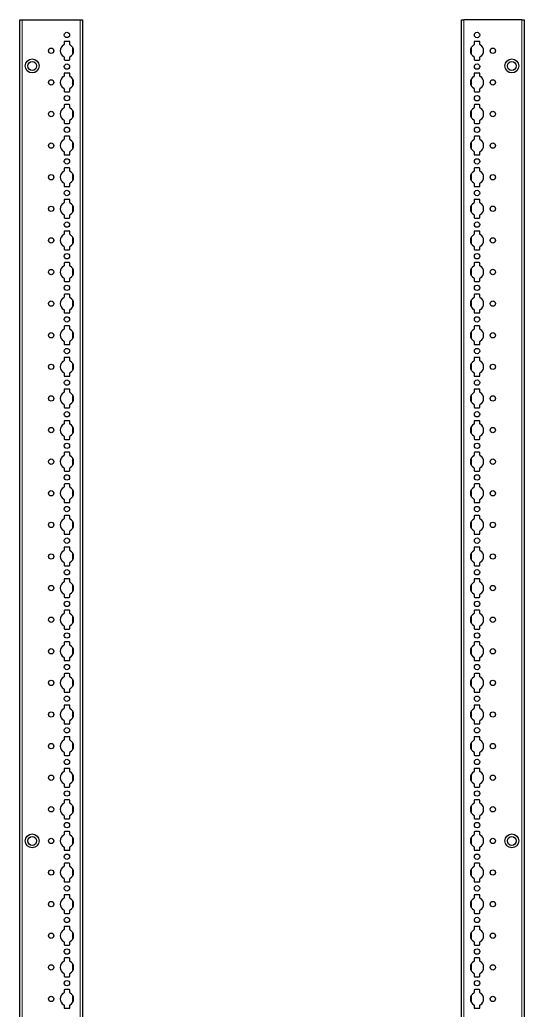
# Model space of a CAD drawing. Header units: millimetres. Extents: x -199 to 2453, y -1647 to 1507.
# Drawn here: x 2054 to 2453, y -336 to 447 of the extents above; entities that cross this region are included whole.
import ezdxf

# ---------------------------------------------------------------- set-up
doc = ezdxf.new("R2010")
doc.units = ezdxf.units.MM

msp = doc.modelspace()

# ---------------------------------------------------------------- linework, layer by layer
at = {"color": 7, "linetype": 'Continuous', "lineweight": 25}
for p, q in [((2053.91, -851.79), (2053.91, 447.21)), ((2053.91, 447.21), (2055.91, 447.21)), ((2055.91, 447.21), (2101.61, 447.21)), ((2101.61, 447.21), (2103.61, 447.21)), ((2103.61, 447.21), (2103.61, -851.79)), ((2403.61, -851.79), (2403.61, 447.21)), ((2403.61, 447.21), (2405.61, 447.21)), ((2451.31, 447.21), (2405.61, 447.21)), ((2451.31, 447.21), (2453.31, 447.21)), ((2453.31, 447.21), (2453.31, -851.79)), ((2088.96, 429.61), (2088.96, 427.73)), ((2093.06, 430.11), (2089.46, 430.11)), ((2093.56, 427.73), (2093.56, 429.61)), ((2413.66, 429.61), (2413.66, 427.73)), ((2417.76, 430.11), (2414.16, 430.11)), ((2418.26, 427.73), (2418.26, 429.61)), ((2088.96, 417.68), (2088.96, 415.81)), ((2089.46, 415.31), (2093.06, 415.31)), ((2093.56, 415.81), (2093.56, 417.68)), ((2413.66, 417.68), (2413.66, 415.81)), ((2414.16, 415.31), (2417.76, 415.31)), ((2418.26, 415.81), (2418.26, 417.68)), ((2088.96, 404.61), (2088.96, 402.73)), ((2093.06, 405.11), (2089.46, 405.11)), ((2093.56, 402.73), (2093.56, 404.61)), ((2413.66, 404.61), (2413.66, 402.73)), ((2417.76, 405.11), (2414.16, 405.11)), ((2418.26, 402.73), (2418.26, 404.61)), ((2088.96, 392.68), (2088.96, 390.81)), ((2093.56, 390.81), (2093.56, 392.68)), ((2413.66, 392.68), (2413.66, 390.81)), ((2418.26, 390.81), (2418.26, 392.68)), ((2089.46, 390.31), (2093.06, 390.31)), ((2414.16, 390.31), (2417.76, 390.31)), ((2088.96, 379.61), (2088.96, 377.73)), ((2093.06, 380.11), (2089.46, 380.11)), ((2093.56, 377.73), (2093.56, 379.61)), ((2413.66, 379.61), (2413.66, 377.73)), ((2417.76, 380.11), (2414.16, 380.11)), ((2418.26, 377.73), (2418.26, 379.61)), ((2088.96, 367.68), (2088.96, 365.81)), ((2089.46, 365.31), (2093.06, 365.31)), ((2093.56, 365.81), (2093.56, 367.68)), ((2413.66, 367.68), (2413.66, 365.81)), ((2414.16, 365.31), (2417.76, 365.31)), ((2418.26, 365.81), (2418.26, 367.68)), ((2088.96, 354.61), (2088.96, 352.73)), ((2093.06, 355.11), (2089.46, 355.11)), ((2093.56, 352.73), (2093.56, 354.61)), ((2413.66, 354.61), (2413.66, 352.73)), ((2417.76, 355.11), (2414.16, 355.11)), ((2418.26, 352.73), (2418.26, 354.61)), ((2088.96, 342.68), (2088.96, 340.81)), ((2089.46, 340.31), (2093.06, 340.31)), ((2093.56, 340.81), (2093.56, 342.68)), ((2413.66, 342.68), (2413.66, 340.81)), ((2414.16, 340.31), (2417.76, 340.31)), ((2418.26, 340.81), (2418.26, 342.68)), ((2088.96, 329.61), (2088.96, 327.73)), ((2093.06, 330.11), (2089.46, 330.11)), ((2093.56, 327.73), (2093.56, 329.61)), ((2413.66, 329.61), (2413.66, 327.73)), ((2417.76, 330.11), (2414.16, 330.11)), ((2418.26, 327.73), (2418.26, 329.61)), ((2088.96, 317.68), (2088.96, 315.81)), ((2089.46, 315.31), (2093.06, 315.31)), ((2093.56, 315.81), (2093.56, 317.68)), ((2413.66, 317.68), (2413.66, 315.81)), ((2414.16, 315.31), (2417.76, 315.31)), ((2418.26, 315.81), (2418.26, 317.68)), ((2088.96, 304.61), (2088.96, 302.73)), ((2093.06, 305.11), (2089.46, 305.11)), ((2093.56, 302.73), (2093.56, 304.61)), ((2413.66, 304.61), (2413.66, 302.73)), ((2417.76, 305.11), (2414.16, 305.11)), ((2418.26, 302.73), (2418.26, 304.61)), ((2088.96, 292.68), (2088.96, 290.81)), ((2089.46, 290.31), (2093.06, 290.31)), ((2093.56, 290.81), (2093.56, 292.68)), ((2413.66, 292.68), (2413.66, 290.81)), ((2414.16, 290.31), (2417.76, 290.31)), ((2418.26, 290.81), (2418.26, 292.68)), ((2088.96, 279.61), (2088.96, 277.73)), ((2093.06, 280.11), (2089.46, 280.11)), ((2093.56, 277.73), (2093.56, 279.61)), ((2413.66, 279.61), (2413.66, 277.73)), ((2417.76, 280.11), (2414.16, 280.11)), ((2418.26, 277.73), (2418.26, 279.61)), ((2088.96, 267.68), (2088.96, 265.81)), ((2093.56, 265.81), (2093.56, 267.68)), ((2413.66, 267.68), (2413.66, 265.81)), ((2418.26, 265.81), (2418.26, 267.68)), ((2089.46, 265.31), (2093.06, 265.31)), ((2414.16, 265.31), (2417.76, 265.31)), ((2088.96, 254.61), (2088.96, 252.73)), ((2093.06, 255.11), (2089.46, 255.11)), ((2093.56, 252.73), (2093.56, 254.61)), ((2413.66, 254.61), (2413.66, 252.73)), ((2417.76, 255.11), (2414.16, 255.11)), ((2418.26, 252.73), (2418.26, 254.61)), ((2088.96, 242.68), (2088.96, 240.81)), ((2089.46, 240.31), (2093.06, 240.31)), ((2093.56, 240.81), (2093.56, 242.68)), ((2413.66, 242.68), (2413.66, 240.81)), ((2414.16, 240.31), (2417.76, 240.31)), ((2418.26, 240.81), (2418.26, 242.68)), ((2088.96, 229.61), (2088.96, 227.73)), ((2093.06, 230.11), (2089.46, 230.11)), ((2093.56, 227.73), (2093.56, 229.61)), ((2413.66, 229.61), (2413.66, 227.73)), ((2417.76, 230.11), (2414.16, 230.11)), ((2418.26, 227.73), (2418.26, 229.61)), ((2088.96, 217.68), (2088.96, 215.81)), ((2089.46, 215.31), (2093.06, 215.31)), ((2093.56, 215.81), (2093.56, 217.68)), ((2413.66, 217.68), (2413.66, 215.81)), ((2414.16, 215.31), (2417.76, 215.31)), ((2418.26, 215.81), (2418.26, 217.68)), ((2088.96, 204.61), (2088.96, 202.73)), ((2093.06, 205.11), (2089.46, 205.11)), ((2093.56, 202.73), (2093.56, 204.61)), ((2413.66, 204.61), (2413.66, 202.73)), ((2417.76, 205.11), (2414.16, 205.11)), ((2418.26, 202.73), (2418.26, 204.61)), ((2088.96, 192.68), (2088.96, 190.81)), ((2089.46, 190.31), (2093.06, 190.31)), ((2093.56, 190.81), (2093.56, 192.68)), ((2413.66, 192.68), (2413.66, 190.81)), ((2414.16, 190.31), (2417.76, 190.31)), ((2418.26, 190.81), (2418.26, 192.68)), ((2088.96, 179.61), (2088.96, 177.73)), ((2093.06, 180.11), (2089.46, 180.11)), ((2093.56, 177.73), (2093.56, 179.61)), ((2413.66, 179.61), (2413.66, 177.73)), ((2417.76, 180.11), (2414.16, 180.11)), ((2418.26, 177.73), (2418.26, 179.61)), ((2088.96, 167.68), (2088.96, 165.81)), ((2089.46, 165.31), (2093.06, 165.31)), ((2093.56, 165.81), (2093.56, 167.68)), ((2413.66, 167.68), (2413.66, 165.81)), ((2414.16, 165.31), (2417.76, 165.31)), ((2418.26, 165.81), (2418.26, 167.68)), ((2088.96, 154.61), (2088.96, 152.73)), ((2093.06, 155.11), (2089.46, 155.11)), ((2093.56, 152.73), (2093.56, 154.61)), ((2413.66, 154.61), (2413.66, 152.73)), ((2417.76, 155.11), (2414.16, 155.11)), ((2418.26, 152.73), (2418.26, 154.61)), ((2088.96, 142.68), (2088.96, 140.81)), ((2093.56, 140.81), (2093.56, 142.68)), ((2413.66, 142.68), (2413.66, 140.81)), ((2418.26, 140.81), (2418.26, 142.68)), ((2089.46, 140.31), (2093.06, 140.31)), ((2414.16, 140.31), (2417.76, 140.31)), ((2088.96, 129.61), (2088.96, 127.73)), ((2093.06, 130.11), (2089.46, 130.11)), ((2093.56, 127.73), (2093.56, 129.61)), ((2413.66, 129.61), (2413.66, 127.73)), ((2417.76, 130.11), (2414.16, 130.11)), ((2418.26, 127.73), (2418.26, 129.61)), ((2088.96, 117.68), (2088.96, 115.81)), ((2093.56, 115.81), (2093.56, 117.68)), ((2413.66, 117.68), (2413.66, 115.81)), ((2418.26, 115.81), (2418.26, 117.68)), ((2089.46, 115.31), (2093.06, 115.31)), ((2414.16, 115.31), (2417.76, 115.31)), ((2088.96, 104.61), (2088.96, 102.73)), ((2093.06, 105.11), (2089.46, 105.11)), ((2093.56, 102.73), (2093.56, 104.61)), ((2413.66, 104.61), (2413.66, 102.73)), ((2417.76, 105.11), (2414.16, 105.11)), ((2418.26, 102.73), (2418.26, 104.61)), ((2088.96, 92.68), (2088.96, 90.81)), ((2089.46, 90.31), (2093.06, 90.31)), ((2093.56, 90.81), (2093.56, 92.68)), ((2413.66, 92.68), (2413.66, 90.81)), ((2414.16, 90.31), (2417.76, 90.31)), ((2418.26, 90.81), (2418.26, 92.68)), ((2088.96, 79.61), (2088.96, 77.73)), ((2093.06, 80.11), (2089.46, 80.11)), ((2093.56, 77.73), (2093.56, 79.61)), ((2413.66, 79.61), (2413.66, 77.73)), ((2417.76, 80.11), (2414.16, 80.11)), ((2418.26, 77.73), (2418.26, 79.61)), ((2088.96, 67.68), (2088.96, 65.81)), ((2089.46, 65.31), (2093.06, 65.31)), ((2093.56, 65.81), (2093.56, 67.68)), ((2413.66, 67.68), (2413.66, 65.81)), ((2414.16, 65.31), (2417.76, 65.31)), ((2418.26, 65.81), (2418.26, 67.68)), ((2093.06, 55.11), (2089.46, 55.11)), ((2417.76, 55.11), (2414.16, 55.11)), ((2088.96, 54.61), (2088.96, 52.73)), ((2093.56, 52.73), (2093.56, 54.61)), ((2413.66, 54.61), (2413.66, 52.73)), ((2418.26, 52.73), (2418.26, 54.61)), ((2088.96, 42.68), (2088.96, 40.81)), ((2089.46, 40.31), (2093.06, 40.31)), ((2093.56, 40.81), (2093.56, 42.68)), ((2413.66, 42.68), (2413.66, 40.81)), ((2414.16, 40.31), (2417.76, 40.31)), ((2418.26, 40.81), (2418.26, 42.68)), ((2088.96, 29.61), (2088.96, 27.73)), ((2093.06, 30.11), (2089.46, 30.11)), ((2093.56, 27.73), (2093.56, 29.61)), ((2413.66, 29.61), (2413.66, 27.73)), ((2417.76, 30.11), (2414.16, 30.11)), ((2418.26, 27.73), (2418.26, 29.61)), ((2088.96, 17.68), (2088.96, 15.81)), ((2093.56, 15.81), (2093.56, 17.68)), ((2413.66, 17.68), (2413.66, 15.81)), ((2418.26, 15.81), (2418.26, 17.68)), ((2089.46, 15.31), (2093.06, 15.31)), ((2414.16, 15.31), (2417.76, 15.31)), ((2088.96, 4.61), (2088.96, 2.73)), ((2093.06, 5.11), (2089.46, 5.11)), ((2093.56, 2.73), (2093.56, 4.61)), ((2413.66, 4.61), (2413.66, 2.73)), ((2417.76, 5.11), (2414.16, 5.11)), ((2418.26, 2.73), (2418.26, 4.61)), ((2088.96, -7.32), (2088.96, -9.19)), ((2093.56, -9.19), (2093.56, -7.32)), ((2413.66, -7.32), (2413.66, -9.19)), ((2418.26, -9.19), (2418.26, -7.32)), ((2089.46, -9.69), (2093.06, -9.69)), ((2414.16, -9.69), (2417.76, -9.69)), ((2088.96, -20.39), (2088.96, -22.27)), ((2093.06, -19.89), (2089.46, -19.89)), ((2093.56, -22.27), (2093.56, -20.39)), ((2413.66, -20.39), (2413.66, -22.27)), ((2417.76, -19.89), (2414.16, -19.89)), ((2418.26, -22.27), (2418.26, -20.39)), ((2088.96, -32.32), (2088.96, -34.19)), ((2089.46, -34.69), (2093.06, -34.69)), ((2093.56, -34.19), (2093.56, -32.32)), ((2413.66, -32.32), (2413.66, -34.19)), ((2414.16, -34.69), (2417.76, -34.69)), ((2418.26, -34.19), (2418.26, -32.32)), ((2088.96, -45.39), (2088.96, -47.27)), ((2093.06, -44.89), (2089.46, -44.89)), ((2093.56, -47.27), (2093.56, -45.39)), ((2413.66, -45.39), (2413.66, -47.27)), ((2417.76, -44.89), (2414.16, -44.89)), ((2418.26, -47.27), (2418.26, -45.39)), ((2088.96, -57.32), (2088.96, -59.19)), ((2089.46, -59.69), (2093.06, -59.69)), ((2093.56, -59.19), (2093.56, -57.32)), ((2413.66, -57.32), (2413.66, -59.19)), ((2414.16, -59.69), (2417.76, -59.69)), ((2418.26, -59.19), (2418.26, -57.32)), ((2088.96, -70.39), (2088.96, -72.27)), ((2093.06, -69.89), (2089.46, -69.89)), ((2093.56, -72.27), (2093.56, -70.39)), ((2413.66, -70.39), (2413.66, -72.27)), ((2417.76, -69.89), (2414.16, -69.89)), ((2418.26, -72.27), (2418.26, -70.39)), ((2088.96, -82.32), (2088.96, -84.19)), ((2089.46, -84.69), (2093.06, -84.69)), ((2093.56, -84.19), (2093.56, -82.32)), ((2413.66, -82.32), (2413.66, -84.19)), ((2414.16, -84.69), (2417.76, -84.69)), ((2418.26, -84.19), (2418.26, -82.32)), ((2088.96, -95.39), (2088.96, -97.27)), ((2093.06, -94.89), (2089.46, -94.89)), ((2093.56, -97.27), (2093.56, -95.39)), ((2413.66, -95.39), (2413.66, -97.27)), ((2417.76, -94.89), (2414.16, -94.89)), ((2418.26, -97.27), (2418.26, -95.39)), ((2088.96, -107.32), (2088.96, -109.19)), ((2093.56, -109.19), (2093.56, -107.32)), ((2413.66, -107.32), (2413.66, -109.19)), ((2418.26, -109.19), (2418.26, -107.32)), ((2089.46, -109.69), (2093.06, -109.69)), ((2414.16, -109.69), (2417.76, -109.69)), ((2088.96, -120.39), (2088.96, -122.27)), ((2093.06, -119.89), (2089.46, -119.89)), ((2093.56, -122.27), (2093.56, -120.39)), ((2413.66, -120.39), (2413.66, -122.27)), ((2417.76, -119.89), (2414.16, -119.89)), ((2418.26, -122.27), (2418.26, -120.39)), ((2088.96, -132.32), (2088.96, -134.19)), ((2093.56, -134.19), (2093.56, -132.32)), ((2413.66, -132.32), (2413.66, -134.19)), ((2418.26, -134.19), (2418.26, -132.32)), ((2089.46, -134.69), (2093.06, -134.69)), ((2414.16, -134.69), (2417.76, -134.69)), ((2088.96, -145.39), (2088.96, -147.27)), ((2093.06, -144.89), (2089.46, -144.89)), ((2093.56, -147.27), (2093.56, -145.39)), ((2413.66, -145.39), (2413.66, -147.27)), ((2417.76, -144.89), (2414.16, -144.89)), ((2418.26, -147.27), (2418.26, -145.39)), ((2088.96, -157.32), (2088.96, -159.19)), ((2089.46, -159.69), (2093.06, -159.69)), ((2093.56, -159.19), (2093.56, -157.32)), ((2413.66, -157.32), (2413.66, -159.19)), ((2414.16, -159.69), (2417.76, -159.69)), ((2418.26, -159.19), (2418.26, -157.32)), ((2088.96, -170.39), (2088.96, -172.27)), ((2093.06, -169.89), (2089.46, -169.89)), ((2093.56, -172.27), (2093.56, -170.39)), ((2413.66, -170.39), (2413.66, -172.27)), ((2417.76, -169.89), (2414.16, -169.89)), ((2418.26, -172.27), (2418.26, -170.39)), ((2088.96, -182.32), (2088.96, -184.19)), ((2089.46, -184.69), (2093.06, -184.69)), ((2093.56, -184.19), (2093.56, -182.32)), ((2413.66, -182.32), (2413.66, -184.19)), ((2414.16, -184.69), (2417.76, -184.69)), ((2418.26, -184.19), (2418.26, -182.32)), ((2088.96, -195.39), (2088.96, -197.27)), ((2093.06, -194.89), (2089.46, -194.89)), ((2093.56, -197.27), (2093.56, -195.39)), ((2413.66, -195.39), (2413.66, -197.27)), ((2417.76, -194.89), (2414.16, -194.89)), ((2418.26, -197.27), (2418.26, -195.39)), ((2088.96, -207.32), (2088.96, -209.19)), ((2089.46, -209.69), (2093.06, -209.69)), ((2093.56, -209.19), (2093.56, -207.32)), ((2413.66, -207.32), (2413.66, -209.19)), ((2414.16, -209.69), (2417.76, -209.69)), ((2418.26, -209.19), (2418.26, -207.32)), ((2088.96, -220.39), (2088.96, -222.27)), ((2093.06, -219.89), (2089.46, -219.89)), ((2093.56, -222.27), (2093.56, -220.39)), ((2413.66, -220.39), (2413.66, -222.27)), ((2417.76, -219.89), (2414.16, -219.89)), ((2418.26, -222.27), (2418.26, -220.39)), ((2088.96, -232.32), (2088.96, -234.19)), ((2089.46, -234.69), (2093.06, -234.69)), ((2093.56, -234.19), (2093.56, -232.32)), ((2413.66, -232.32), (2413.66, -234.19)), ((2414.16, -234.69), (2417.76, -234.69)), ((2418.26, -234.19), (2418.26, -232.32)), ((2088.96, -245.39), (2088.96, -247.27)), ((2093.06, -244.89), (2089.46, -244.89)), ((2093.56, -247.27), (2093.56, -245.39)), ((2413.66, -245.39), (2413.66, -247.27)), ((2417.76, -244.89), (2414.16, -244.89)), ((2418.26, -247.27), (2418.26, -245.39)), ((2088.96, -257.32), (2088.96, -259.19)), ((2093.56, -259.19), (2093.56, -257.32)), ((2413.66, -257.32), (2413.66, -259.19)), ((2418.26, -259.19), (2418.26, -257.32)), ((2089.46, -259.69), (2093.06, -259.69)), ((2414.16, -259.69), (2417.76, -259.69)), ((2088.96, -270.39), (2088.96, -272.27)), ((2093.06, -269.89), (2089.46, -269.89)), ((2093.56, -272.27), (2093.56, -270.39)), ((2413.66, -270.39), (2413.66, -272.27)), ((2417.76, -269.89), (2414.16, -269.89)), ((2418.26, -272.27), (2418.26, -270.39)), ((2088.96, -282.32), (2088.96, -284.19)), ((2089.46, -284.69), (2093.06, -284.69)), ((2093.56, -284.19), (2093.56, -282.32)), ((2413.66, -282.32), (2413.66, -284.19)), ((2414.16, -284.69), (2417.76, -284.69)), ((2418.26, -284.19), (2418.26, -282.32)), ((2088.96, -295.39), (2088.96, -297.27)), ((2093.06, -294.89), (2089.46, -294.89)), ((2093.56, -297.27), (2093.56, -295.39)), ((2413.66, -295.39), (2413.66, -297.27)), ((2417.76, -294.89), (2414.16, -294.89)), ((2418.26, -297.27), (2418.26, -295.39)), ((2088.96, -307.32), (2088.96, -309.19)), ((2089.46, -309.69), (2093.06, -309.69)), ((2093.56, -309.19), (2093.56, -307.32)), ((2413.66, -307.32), (2413.66, -309.19)), ((2414.16, -309.69), (2417.76, -309.69)), ((2418.26, -309.19), (2418.26, -307.32)), ((2088.96, -320.39), (2088.96, -322.27)), ((2093.06, -319.89), (2089.46, -319.89)), ((2093.56, -322.27), (2093.56, -320.39)), ((2413.66, -320.39), (2413.66, -322.27)), ((2417.76, -319.89), (2414.16, -319.89)), ((2418.26, -322.27), (2418.26, -320.39)), ((2088.96, -332.32), (2088.96, -334.19)), ((2089.46, -334.69), (2093.06, -334.69)), ((2093.56, -334.19), (2093.56, -332.32)), ((2413.66, -332.32), (2413.66, -334.19)), ((2414.16, -334.69), (2417.76, -334.69)), ((2418.26, -334.19), (2418.26, -332.32))]:
    msp.add_line(p, q, dxfattribs=at)
at = {"color": 8, "linetype": 'Continuous', "lineweight": 18}
for p, q in [((2055.91, 447.21), (2055.91, -851.79)), ((2101.61, -851.79), (2101.61, 447.21)), ((2405.61, 447.21), (2405.61, -851.79)), ((2451.31, -851.79), (2451.31, 447.21)), ((2095.76, 420), (2095.76, 425.41)), ((2411.46, 425.41), (2411.46, 420)), ((2095.76, 395), (2095.76, 400.41)), ((2411.46, 400.41), (2411.46, 395)), ((2095.76, 370), (2095.76, 375.41)), ((2411.46, 375.41), (2411.46, 370)), ((2095.76, 345), (2095.76, 350.41)), ((2411.46, 350.41), (2411.46, 345)), ((2095.76, 320), (2095.76, 325.41)), ((2411.46, 325.41), (2411.46, 320)), ((2095.76, 295), (2095.76, 300.41)), ((2411.46, 300.41), (2411.46, 295)), ((2095.76, 270), (2095.76, 275.41)), ((2411.46, 275.41), (2411.46, 270)), ((2095.76, 245), (2095.76, 250.41)), ((2411.46, 250.41), (2411.46, 245)), ((2095.76, 220), (2095.76, 225.41)), ((2411.46, 225.41), (2411.46, 220)), ((2095.76, 195), (2095.76, 200.41)), ((2411.46, 200.41), (2411.46, 195)), ((2095.76, 170), (2095.76, 175.41)), ((2411.46, 175.41), (2411.46, 170)), ((2095.76, 145), (2095.76, 150.41)), ((2411.46, 150.41), (2411.46, 145)), ((2095.76, 120), (2095.76, 125.41)), ((2411.46, 125.41), (2411.46, 120)), ((2095.76, 95), (2095.76, 100.41)), ((2411.46, 100.41), (2411.46, 95)), ((2095.76, 70), (2095.76, 75.41)), ((2411.46, 75.41), (2411.46, 70)), ((2095.76, 45), (2095.76, 50.41)), ((2411.46, 50.41), (2411.46, 45)), ((2095.76, 20), (2095.76, 25.41)), ((2411.46, 25.41), (2411.46, 20)), ((2095.76, -5), (2095.76, 0.41)), ((2411.46, 0.41), (2411.46, -5)), ((2095.76, -30), (2095.76, -24.59)), ((2411.46, -24.59), (2411.46, -30)), ((2095.76, -55), (2095.76, -49.59)), ((2411.46, -49.59), (2411.46, -55)), ((2095.76, -80), (2095.76, -74.59)), ((2411.46, -74.59), (2411.46, -80)), ((2095.76, -105), (2095.76, -99.59)), ((2411.46, -99.59), (2411.46, -105)), ((2095.76, -130), (2095.76, -124.59)), ((2411.46, -124.59), (2411.46, -130)), ((2095.76, -155), (2095.76, -149.59)), ((2411.46, -149.59), (2411.46, -155)), ((2095.76, -180), (2095.76, -174.59)), ((2411.46, -174.59), (2411.46, -180)), ((2095.76, -205), (2095.76, -199.59)), ((2411.46, -199.59), (2411.46, -205)), ((2095.76, -230), (2095.76, -224.59)), ((2411.46, -224.59), (2411.46, -230)), ((2095.76, -255), (2095.76, -249.59)), ((2411.46, -249.59), (2411.46, -255)), ((2095.76, -280), (2095.76, -274.59)), ((2411.46, -274.59), (2411.46, -280)), ((2095.76, -305), (2095.76, -299.59)), ((2411.46, -299.59), (2411.46, -305)), ((2095.76, -330), (2095.76, -324.59)), ((2411.46, -324.59), (2411.46, -330))]:
    msp.add_line(p, q, dxfattribs=at)
at = {"color": 7, "linetype": 'Continuous', "lineweight": 25}
for centre, radius in [((2091.26, 435.21), 2.12), ((2415.96, 435.21), 2.13), ((2078.76, 422.71), 2.12), ((2428.46, 422.71), 2.13), ((2063.76, 410.71), 5.5), ((2443.46, 410.71), 5.5), ((2063.76, 410.71), 3.5), ((2091.26, 410.21), 2.12), ((2415.96, 410.21), 2.13), ((2443.46, 410.71), 3.5), ((2078.76, 397.71), 2.12), ((2428.46, 397.71), 2.13), ((2091.26, 385.21), 2.12), ((2415.96, 385.21), 2.13), ((2078.76, 372.71), 2.12), ((2428.46, 372.71), 2.13), ((2091.26, 360.21), 2.12), ((2415.96, 360.21), 2.13), ((2078.76, 347.71), 2.12), ((2428.46, 347.71), 2.13), ((2091.26, 335.21), 2.12), ((2415.96, 335.21), 2.13), ((2078.76, 322.71), 2.12), ((2428.46, 322.71), 2.12), ((2091.26, 310.21), 2.12), ((2415.96, 310.21), 2.13), ((2078.76, 297.71), 2.12), ((2428.46, 297.71), 2.13), ((2091.26, 285.21), 2.12), ((2415.96, 285.21), 2.13), ((2078.76, 272.71), 2.12), ((2428.46, 272.71), 2.13), ((2091.26, 260.21), 2.12), ((2415.96, 260.21), 2.13), ((2078.76, 247.71), 2.12), ((2428.46, 247.71), 2.13), ((2091.26, 235.21), 2.12), ((2415.96, 235.21), 2.13), ((2078.76, 222.71), 2.12), ((2428.46, 222.71), 2.12), ((2091.26, 210.21), 2.12), ((2415.96, 210.21), 2.13), ((2078.76, 197.71), 2.12), ((2428.46, 197.71), 2.12), ((2091.26, 185.21), 2.12), ((2415.96, 185.21), 2.12), ((2078.76, 172.71), 2.12), ((2428.46, 172.71), 2.12), ((2091.26, 160.21), 2.12), ((2415.96, 160.21), 2.12), ((2078.76, 147.71), 2.12), ((2428.46, 147.71), 2.12), ((2091.26, 135.21), 2.12), ((2415.96, 135.21), 2.12), ((2078.76, 122.71), 2.12), ((2428.46, 122.71), 2.12), ((2091.26, 110.21), 2.12), ((2415.96, 110.21), 2.12), ((2078.76, 97.71), 2.12), ((2428.46, 97.71), 2.12), ((2091.26, 85.21), 2.12), ((2415.96, 85.21), 2.12), ((2078.76, 72.71), 2.12), ((2428.46, 72.71), 2.12), ((2091.26, 60.21), 2.12), ((2415.96, 60.21), 2.12), ((2078.76, 47.71), 2.12), ((2428.46, 47.71), 2.12), ((2091.26, 35.21), 2.12), ((2415.96, 35.21), 2.12), ((2078.76, 22.71), 2.12), ((2428.46, 22.71), 2.12), ((2091.26, 10.21), 2.12), ((2415.96, 10.21), 2.12), ((2078.76, -2.29), 2.12), ((2428.46, -2.29), 2.12), ((2091.26, -14.79), 2.12), ((2415.96, -14.79), 2.12), ((2078.76, -27.29), 2.12), ((2428.46, -27.29), 2.12), ((2091.26, -39.79), 2.12), ((2415.96, -39.79), 2.12), ((2078.76, -52.29), 2.12), ((2428.46, -52.29), 2.12), ((2091.26, -64.79), 2.12), ((2415.96, -64.79), 2.12), ((2078.76, -77.29), 2.12), ((2428.46, -77.29), 2.12), ((2091.26, -89.79), 2.12), ((2415.96, -89.79), 2.12), ((2078.76, -102.29), 2.12), ((2428.46, -102.29), 2.12), ((2091.26, -114.79), 2.12), ((2415.96, -114.79), 2.12), ((2078.76, -127.29), 2.12), ((2428.46, -127.29), 2.12), ((2091.26, -139.79), 2.12), ((2415.96, -139.79), 2.12), ((2078.76, -152.29), 2.12), ((2428.46, -152.29), 2.12), ((2091.26, -164.79), 2.12), ((2415.96, -164.79), 2.12), ((2078.76, -177.29), 2.12), ((2428.46, -177.29), 2.12), ((2091.26, -189.79), 2.12), ((2415.96, -189.79), 2.12), ((2063.76, -202.29), 5.5), ((2063.76, -202.29), 3.5), ((2078.76, -202.29), 2.12), ((2428.46, -202.29), 2.12), ((2443.46, -202.29), 5.5), ((2443.46, -202.29), 3.5), ((2091.26, -214.79), 2.12), ((2415.96, -214.79), 2.12), ((2078.76, -227.29), 2.12), ((2428.46, -227.29), 2.12), ((2091.26, -239.79), 2.12), ((2415.96, -239.79), 2.12), ((2078.76, -252.29), 2.12), ((2428.46, -252.29), 2.12), ((2091.26, -264.79), 2.12), ((2415.96, -264.79), 2.12), ((2078.76, -277.29), 2.12), ((2428.46, -277.29), 2.12), ((2091.26, -289.79), 2.12), ((2415.96, -289.79), 2.12), ((2078.76, -302.29), 2.12), ((2428.46, -302.29), 2.12), ((2091.26, -314.79), 2.12), ((2415.96, -314.79), 2.12), ((2078.76, -327.29), 2.12), ((2428.46, -327.29), 2.12)]:
    msp.add_circle(centre, radius, dxfattribs=at)
for centre, radius, start, end in [((2091.26, 422.71), 5.25, 119.14074, 240.85926), ((2088.46, 427.73), 0.5, 299.14074, 0), ((2089.46, 429.61), 0.5, 90, 180), ((2093.06, 429.61), 0.5, 0, 90), ((2094.06, 427.73), 0.5, 180, 240.85926), ((2091.26, 422.71), 5.25, 299.14074, 60.85926), ((2415.96, 422.71), 5.25, 119.14074, 240.85926), ((2413.16, 427.73), 0.5, 299.14074, 0), ((2414.16, 429.61), 0.5, 90, 180), ((2417.76, 429.61), 0.5, 360, 90), ((2418.76, 427.73), 0.5, 180, 240.85926), ((2415.96, 422.71), 5.25, 299.14074, 60.85926), ((2088.46, 417.68), 0.5, 0, 60.85926), ((2089.46, 415.81), 0.5, 180, 270), ((2093.06, 415.81), 0.5, 270, 0), ((2094.06, 417.68), 0.5, 119.14074, 180), ((2413.16, 417.68), 0.5, 0, 60.85926), ((2414.16, 415.81), 0.5, 180, 270), ((2417.76, 415.81), 0.5, 270, 0), ((2418.76, 417.68), 0.5, 119.14074, 180), ((2091.26, 397.71), 5.25, 119.14074, 240.85926), ((2088.46, 402.73), 0.5, 299.14074, 0), ((2089.46, 404.61), 0.5, 90, 180), ((2093.06, 404.61), 0.5, 0, 90), ((2094.06, 402.73), 0.5, 180, 240.85926), ((2091.26, 397.71), 5.25, 299.14074, 60.85926), ((2415.96, 397.71), 5.25, 119.14074, 240.85926), ((2413.16, 402.73), 0.5, 299.14074, 0), ((2414.16, 404.61), 0.5, 90, 180), ((2417.76, 404.61), 0.5, 0, 90), ((2418.76, 402.73), 0.5, 180, 240.85926), ((2415.96, 397.71), 5.25, 299.14074, 60.85926), ((2088.46, 392.68), 0.5, 0, 60.85926), ((2094.06, 392.68), 0.5, 119.14074, 180), ((2413.16, 392.68), 0.5, 0, 60.85926), ((2418.76, 392.68), 0.5, 119.14074, 180), ((2089.46, 390.81), 0.5, 180, 270), ((2093.06, 390.81), 0.5, 270, 0), ((2414.16, 390.81), 0.5, 180, 270), ((2417.76, 390.81), 0.5, 270, 0), ((2091.26, 372.71), 5.25, 119.14074, 240.85926), ((2088.46, 377.73), 0.5, 299.14074, 0), ((2089.46, 379.61), 0.5, 90, 180), ((2093.06, 379.61), 0.5, 0, 90), ((2094.06, 377.73), 0.5, 180, 240.85926), ((2091.26, 372.71), 5.25, 299.14074, 60.85926), ((2415.96, 372.71), 5.25, 119.14074, 240.85926), ((2413.16, 377.73), 0.5, 299.14074, 0), ((2414.16, 379.61), 0.5, 90, 180), ((2417.76, 379.61), 0.5, 0, 90), ((2418.76, 377.73), 0.5, 180, 240.85926), ((2415.96, 372.71), 5.25, 299.14074, 60.85926), ((2088.46, 367.68), 0.5, 0, 60.85926), ((2089.46, 365.81), 0.5, 180, 270), ((2093.06, 365.81), 0.5, 270, 0), ((2094.06, 367.68), 0.5, 119.14074, 180), ((2413.16, 367.68), 0.5, 0, 60.85926), ((2414.16, 365.81), 0.5, 180, 270), ((2417.76, 365.81), 0.5, 270, 0), ((2418.76, 367.68), 0.5, 119.14074, 180), ((2088.46, 352.73), 0.5, 299.14074, 0), ((2089.46, 354.61), 0.5, 90, 180), ((2093.06, 354.61), 0.5, 0, 90), ((2094.06, 352.73), 0.5, 180, 240.85926), ((2413.16, 352.73), 0.5, 299.14074, 0), ((2414.16, 354.61), 0.5, 90, 180), ((2417.76, 354.61), 0.5, 0, 90), ((2418.76, 352.73), 0.5, 180, 240.85926), ((2091.26, 347.71), 5.25, 119.14074, 240.85926), ((2091.26, 347.71), 5.25, 299.14074, 60.85926), ((2415.96, 347.71), 5.25, 119.14074, 240.85926), ((2415.96, 347.71), 5.25, 299.14074, 60.85926), ((2088.46, 342.68), 0.5, 0, 60.85926), ((2089.46, 340.81), 0.5, 180, 270), ((2093.06, 340.81), 0.5, 270, 0), ((2094.06, 342.68), 0.5, 119.14074, 180), ((2413.16, 342.68), 0.5, 0, 60.85926), ((2414.16, 340.81), 0.5, 180, 270), ((2417.76, 340.81), 0.5, 270, 0), ((2418.76, 342.68), 0.5, 119.14074, 180), ((2089.46, 329.61), 0.5, 90, 180), ((2093.06, 329.61), 0.5, 0, 90), ((2414.16, 329.61), 0.5, 90, 180), ((2417.76, 329.61), 0.5, 0, 90), ((2091.26, 322.71), 5.25, 119.14074, 240.85926), ((2088.46, 327.73), 0.5, 299.14074, 0), ((2094.06, 327.73), 0.5, 180, 240.85926), ((2091.26, 322.71), 5.25, 299.14074, 60.85926), ((2415.96, 322.71), 5.25, 119.14074, 240.85926), ((2413.16, 327.73), 0.5, 299.14074, 0), ((2418.76, 327.73), 0.5, 180, 240.85926), ((2415.96, 322.71), 5.25, 299.14074, 60.85926), ((2088.46, 317.68), 0.5, 0, 60.85926), ((2089.46, 315.81), 0.5, 180, 270), ((2093.06, 315.81), 0.5, 270, 0), ((2094.06, 317.68), 0.5, 119.14074, 180), ((2413.16, 317.68), 0.5, 0, 60.85926), ((2414.16, 315.81), 0.5, 180, 270), ((2417.76, 315.81), 0.5, 270, 0), ((2418.76, 317.68), 0.5, 119.14074, 180), ((2091.26, 297.71), 5.25, 119.14074, 240.85926), ((2088.46, 302.73), 0.5, 299.14074, 0), ((2089.46, 304.61), 0.5, 90, 180), ((2093.06, 304.61), 0.5, 0, 90), ((2094.06, 302.73), 0.5, 180, 240.85926), ((2091.26, 297.71), 5.25, 299.14074, 60.85926), ((2415.96, 297.71), 5.25, 119.14074, 240.85926), ((2413.16, 302.73), 0.5, 299.14074, 0), ((2414.16, 304.61), 0.5, 90, 180), ((2417.76, 304.61), 0.5, 0, 90), ((2418.76, 302.73), 0.5, 180, 240.85926), ((2415.96, 297.71), 5.25, 299.14074, 60.85926), ((2088.46, 292.68), 0.5, 0, 60.85926), ((2089.46, 290.81), 0.5, 180, 270), ((2093.06, 290.81), 0.5, 270, 0), ((2094.06, 292.68), 0.5, 119.14074, 180), ((2413.16, 292.68), 0.5, 0, 60.85926), ((2414.16, 290.81), 0.5, 180, 270), ((2417.76, 290.81), 0.5, 270, 0), ((2418.76, 292.68), 0.5, 119.14074, 180), ((2091.26, 272.71), 5.25, 119.14074, 240.85926), ((2088.46, 277.73), 0.5, 299.14074, 0), ((2089.46, 279.61), 0.5, 90, 180), ((2093.06, 279.61), 0.5, 0, 90), ((2094.06, 277.73), 0.5, 180, 240.85926), ((2091.26, 272.71), 5.25, 299.14074, 60.85926), ((2415.96, 272.71), 5.25, 119.14074, 240.85926), ((2413.16, 277.73), 0.5, 299.14074, 0), ((2414.16, 279.61), 0.5, 90, 180), ((2417.76, 279.61), 0.5, 0, 90), ((2418.76, 277.73), 0.5, 180, 240.85926), ((2415.96, 272.71), 5.25, 299.14074, 60.85926), ((2088.46, 267.68), 0.5, 0, 60.85926), ((2094.06, 267.68), 0.5, 119.14074, 180), ((2413.16, 267.68), 0.5, 0, 60.85926), ((2418.76, 267.68), 0.5, 119.14074, 180), ((2089.46, 265.81), 0.5, 180, 270), ((2093.06, 265.81), 0.5, 270, 0), ((2414.16, 265.81), 0.5, 180, 270), ((2417.76, 265.81), 0.5, 270, 0), ((2091.26, 247.71), 5.25, 119.14074, 240.85926), ((2088.46, 252.73), 0.5, 299.14074, 0), ((2089.46, 254.61), 0.5, 90, 180), ((2093.06, 254.61), 0.5, 0, 90), ((2094.06, 252.73), 0.5, 180, 240.85926), ((2091.26, 247.71), 5.25, 299.14074, 60.85926), ((2415.96, 247.71), 5.25, 119.14074, 240.85926), ((2413.16, 252.73), 0.5, 299.14074, 0), ((2414.16, 254.61), 0.5, 90, 180), ((2417.76, 254.61), 0.5, 0, 90), ((2418.76, 252.73), 0.5, 180, 240.85926), ((2415.96, 247.71), 5.25, 299.14074, 60.85926), ((2088.46, 242.68), 0.5, 0, 60.85926), ((2094.06, 242.68), 0.5, 119.14074, 180), ((2413.16, 242.68), 0.5, 0, 60.85926), ((2418.76, 242.68), 0.5, 119.14074, 180), ((2089.46, 240.81), 0.5, 180, 270), ((2093.06, 240.81), 0.5, 270, 0), ((2414.16, 240.81), 0.5, 180, 270), ((2417.76, 240.81), 0.5, 270, 0), ((2091.26, 222.71), 5.25, 119.14074, 240.85926), ((2088.46, 227.73), 0.5, 299.14074, 0), ((2089.46, 229.61), 0.5, 90, 180), ((2093.06, 229.61), 0.5, 0, 90), ((2094.06, 227.73), 0.5, 180, 240.85926), ((2091.26, 222.71), 5.25, 299.14074, 60.85926), ((2415.96, 222.71), 5.25, 119.14074, 240.85926), ((2413.16, 227.73), 0.5, 299.14074, 0), ((2414.16, 229.61), 0.5, 90, 180), ((2417.76, 229.61), 0.5, 0, 90), ((2418.76, 227.73), 0.5, 180, 240.85926), ((2415.96, 222.71), 5.25, 299.14074, 60.85926), ((2088.46, 217.68), 0.5, 0, 60.85926), ((2089.46, 215.81), 0.5, 180, 270), ((2093.06, 215.81), 0.5, 270, 0), ((2094.06, 217.68), 0.5, 119.14074, 180), ((2413.16, 217.68), 0.5, 0, 60.85926), ((2414.16, 215.81), 0.5, 180, 270), ((2417.76, 215.81), 0.5, 270, 0), ((2418.76, 217.68), 0.5, 119.14074, 180), ((2089.46, 204.61), 0.5, 90, 180), ((2093.06, 204.61), 0.5, 0, 90), ((2414.16, 204.61), 0.5, 90, 180), ((2417.76, 204.61), 0.5, 0, 90), ((2091.26, 197.71), 5.25, 119.14074, 240.85926), ((2088.46, 202.73), 0.5, 299.14074, 0), ((2094.06, 202.73), 0.5, 180, 240.85926), ((2091.26, 197.71), 5.25, 299.14074, 60.85926), ((2415.96, 197.71), 5.25, 119.14074, 240.85926), ((2413.16, 202.73), 0.5, 299.14074, 0), ((2418.76, 202.73), 0.5, 180, 240.85926), ((2415.96, 197.71), 5.25, 299.14074, 60.85926), ((2088.46, 192.68), 0.5, 0, 60.85926), ((2089.46, 190.81), 0.5, 180, 270), ((2093.06, 190.81), 0.5, 270, 0), ((2094.06, 192.68), 0.5, 119.14074, 180), ((2413.16, 192.68), 0.5, 0, 60.85926), ((2414.16, 190.81), 0.5, 180, 270), ((2417.76, 190.81), 0.5, 270, 0), ((2418.76, 192.68), 0.5, 119.14074, 180), ((2091.26, 172.71), 5.25, 119.14074, 240.85926), ((2088.46, 177.73), 0.5, 299.14074, 0), ((2089.46, 179.61), 0.5, 90, 180), ((2093.06, 179.61), 0.5, 360, 90), ((2094.06, 177.73), 0.5, 180, 240.85926), ((2091.26, 172.71), 5.25, 299.14074, 60.85926), ((2415.96, 172.71), 5.25, 119.14074, 240.85926), ((2413.16, 177.73), 0.5, 299.14074, 0), ((2414.16, 179.61), 0.5, 90, 180), ((2417.76, 179.61), 0.5, 0, 90), ((2418.76, 177.73), 0.5, 180, 240.85926), ((2415.96, 172.71), 5.25, 299.14074, 60.85926), ((2088.46, 167.68), 0.5, 0, 60.85926), ((2089.46, 165.81), 0.5, 180, 270), ((2093.06, 165.81), 0.5, 270, 0), ((2094.06, 167.68), 0.5, 119.14074, 180), ((2413.16, 167.68), 0.5, 0, 60.85926), ((2414.16, 165.81), 0.5, 180, 270), ((2417.76, 165.81), 0.5, 270, 0), ((2418.76, 167.68), 0.5, 119.14074, 180), ((2091.26, 147.71), 5.25, 119.14074, 240.85926), ((2088.46, 152.73), 0.5, 299.14074, 0), ((2089.46, 154.61), 0.5, 90, 180), ((2093.06, 154.61), 0.5, 360, 90), ((2094.06, 152.73), 0.5, 180, 240.85926), ((2091.26, 147.71), 5.25, 299.14074, 60.85926), ((2415.96, 147.71), 5.25, 119.14074, 240.85926), ((2413.16, 152.73), 0.5, 299.14074, 0), ((2414.16, 154.61), 0.5, 90, 180), ((2417.76, 154.61), 0.5, 0, 90), ((2418.76, 152.73), 0.5, 180, 240.85926), ((2415.96, 147.71), 5.25, 299.14074, 60.85926), ((2088.46, 142.68), 0.5, 0, 60.85926), ((2094.06, 142.68), 0.5, 119.14074, 180), ((2413.16, 142.68), 0.5, 0, 60.85926), ((2418.76, 142.68), 0.5, 119.14074, 180), ((2089.46, 140.81), 0.5, 180, 270), ((2093.06, 140.81), 0.5, 270, 0), ((2414.16, 140.81), 0.5, 180, 270), ((2417.76, 140.81), 0.5, 270, 0), ((2091.26, 122.71), 5.25, 119.14074, 240.85926), ((2088.46, 127.73), 0.5, 299.14074, 0), ((2089.46, 129.61), 0.5, 90, 180), ((2093.06, 129.61), 0.5, 0, 90), ((2094.06, 127.73), 0.5, 180, 240.85926), ((2091.26, 122.71), 5.25, 299.14074, 60.85926), ((2415.96, 122.71), 5.25, 119.14074, 240.85926), ((2413.16, 127.73), 0.5, 299.14074, 0), ((2414.16, 129.61), 0.5, 90, 180), ((2417.76, 129.61), 0.5, 0, 90), ((2418.76, 127.73), 0.5, 180, 240.85926), ((2415.96, 122.71), 5.25, 299.14074, 60.85926), ((2088.46, 117.68), 0.5, 0, 60.85926), ((2094.06, 117.68), 0.5, 119.14074, 180), ((2413.16, 117.68), 0.5, 0, 60.85926), ((2418.76, 117.68), 0.5, 119.14074, 180), ((2089.46, 115.81), 0.5, 180, 270), ((2093.06, 115.81), 0.5, 270, 0), ((2414.16, 115.81), 0.5, 180, 270), ((2417.76, 115.81), 0.5, 270, 0), ((2091.26, 97.71), 5.25, 119.14074, 240.85926), ((2088.46, 102.73), 0.5, 299.14074, 0), ((2089.46, 104.61), 0.5, 90, 180), ((2093.06, 104.61), 0.5, 0, 90), ((2094.06, 102.73), 0.5, 180, 240.85926), ((2091.26, 97.71), 5.25, 299.14074, 60.85926), ((2415.96, 97.71), 5.25, 119.14074, 240.85926), ((2413.16, 102.73), 0.5, 299.14074, 0), ((2414.16, 104.61), 0.5, 90, 180), ((2417.76, 104.61), 0.5, 0, 90), ((2418.76, 102.73), 0.5, 180, 240.85926), ((2415.96, 97.71), 5.25, 299.14074, 60.85926), ((2088.46, 92.68), 0.5, 0, 60.85926), ((2089.46, 90.81), 0.5, 180, 270), ((2093.06, 90.81), 0.5, 270, 0), ((2094.06, 92.68), 0.5, 119.14074, 180), ((2413.16, 92.68), 0.5, 0, 60.85926), ((2414.16, 90.81), 0.5, 180, 270), ((2417.76, 90.81), 0.5, 270, 0), ((2418.76, 92.68), 0.5, 119.14074, 180), ((2089.46, 79.61), 0.5, 90, 180), ((2093.06, 79.61), 0.5, 0, 90), ((2414.16, 79.61), 0.5, 90, 180), ((2417.76, 79.61), 0.5, 0, 90), ((2091.26, 72.71), 5.25, 119.14074, 240.85926), ((2088.46, 77.73), 0.5, 299.14074, 0), ((2094.06, 77.73), 0.5, 180, 240.85926), ((2091.26, 72.71), 5.25, 299.14074, 60.85926), ((2415.96, 72.71), 5.25, 119.14074, 240.85926), ((2413.16, 77.73), 0.5, 299.14074, 0), ((2418.76, 77.73), 0.5, 180, 240.85926), ((2415.96, 72.71), 5.25, 299.14074, 60.85926), ((2088.46, 67.68), 0.5, 0, 60.85926), ((2089.46, 65.81), 0.5, 180, 270), ((2093.06, 65.81), 0.5, 270, 0), ((2094.06, 67.68), 0.5, 119.14074, 180), ((2413.16, 67.68), 0.5, 0, 60.85926), ((2414.16, 65.81), 0.5, 180, 270), ((2417.76, 65.81), 0.5, 270, 0), ((2418.76, 67.68), 0.5, 119.14074, 180), ((2089.46, 54.61), 0.5, 90, 180), ((2093.06, 54.61), 0.5, 0, 90), ((2414.16, 54.61), 0.5, 90, 180), ((2417.76, 54.61), 0.5, 0, 90), ((2091.26, 47.71), 5.25, 119.14074, 240.85926), ((2088.46, 52.73), 0.5, 299.14074, 0), ((2094.06, 52.73), 0.5, 180, 240.85926), ((2091.26, 47.71), 5.25, 299.14074, 60.85926), ((2415.96, 47.71), 5.25, 119.14074, 240.85926), ((2413.16, 52.73), 0.5, 299.14074, 0), ((2418.76, 52.73), 0.5, 180, 240.85926), ((2415.96, 47.71), 5.25, 299.14074, 60.85926), ((2088.46, 42.68), 0.5, 0, 60.85926), ((2089.46, 40.81), 0.5, 180, 270), ((2093.06, 40.81), 0.5, 270, 0), ((2094.06, 42.68), 0.5, 119.14074, 180), ((2413.16, 42.68), 0.5, 0, 60.85926), ((2414.16, 40.81), 0.5, 180, 270), ((2417.76, 40.81), 0.5, 270, 0), ((2418.76, 42.68), 0.5, 119.14074, 180), ((2091.26, 22.71), 5.25, 119.14074, 240.85926), ((2088.46, 27.73), 0.5, 299.14074, 0), ((2089.46, 29.61), 0.5, 90, 180), ((2093.06, 29.61), 0.5, 0, 90), ((2094.06, 27.73), 0.5, 180, 240.85926), ((2091.26, 22.71), 5.25, 299.14074, 60.85926), ((2415.96, 22.71), 5.25, 119.14074, 240.85926), ((2413.16, 27.73), 0.5, 299.14074, 0), ((2414.16, 29.61), 0.5, 90, 180), ((2417.76, 29.61), 0.5, 0, 90), ((2418.76, 27.73), 0.5, 180, 240.85926), ((2415.96, 22.71), 5.25, 299.14074, 60.85926), ((2088.46, 17.68), 0.5, 0, 60.85926), ((2089.46, 15.81), 0.5, 180, 270), ((2093.06, 15.81), 0.5, 270, 0), ((2094.06, 17.68), 0.5, 119.14074, 180), ((2413.16, 17.68), 0.5, 0, 60.85926), ((2414.16, 15.81), 0.5, 180, 270), ((2417.76, 15.81), 0.5, 270, 0), ((2418.76, 17.68), 0.5, 119.14074, 180), ((2091.26, -2.29), 5.25, 119.14074, 240.85926), ((2088.46, 2.73), 0.5, 299.14074, 0), ((2089.46, 4.61), 0.5, 90, 180), ((2093.06, 4.61), 0.5, 0, 90), ((2094.06, 2.73), 0.5, 180, 240.85926), ((2091.26, -2.29), 5.25, 299.14074, 60.85926), ((2415.96, -2.29), 5.25, 119.14074, 240.85926), ((2413.16, 2.73), 0.5, 299.14074, 0), ((2414.16, 4.61), 0.5, 90, 180), ((2417.76, 4.61), 0.5, 0, 90), ((2418.76, 2.73), 0.5, 180, 240.85926), ((2415.96, -2.29), 5.25, 299.14074, 60.85926), ((2088.46, -7.32), 0.5, 0, 60.85926), ((2094.06, -7.32), 0.5, 119.14074, 180), ((2413.16, -7.32), 0.5, 0, 60.85926), ((2418.76, -7.32), 0.5, 119.14074, 180), ((2089.46, -9.19), 0.5, 180, 270), ((2093.06, -9.19), 0.5, 270, 0), ((2414.16, -9.19), 0.5, 180, 270), ((2417.76, -9.19), 0.5, 270, 0), ((2091.26, -27.29), 5.25, 119.14074, 240.85926), ((2088.46, -22.27), 0.5, 299.14074, 0), ((2089.46, -20.39), 0.5, 90, 180), ((2093.06, -20.39), 0.5, 0, 90), ((2094.06, -22.27), 0.5, 180, 240.85926), ((2091.26, -27.29), 5.25, 299.14074, 60.85926), ((2415.96, -27.29), 5.25, 119.14074, 240.85926), ((2413.16, -22.27), 0.5, 299.14074, 0), ((2414.16, -20.39), 0.5, 90, 180), ((2417.76, -20.39), 0.5, 0, 90), ((2418.76, -22.27), 0.5, 180, 240.85926), ((2415.96, -27.29), 5.25, 299.14074, 60.85926), ((2088.46, -32.32), 0.5, 0, 60.85926), ((2089.46, -34.19), 0.5, 180, 270), ((2093.06, -34.19), 0.5, 270, 0), ((2094.06, -32.32), 0.5, 119.14074, 180), ((2413.16, -32.32), 0.5, 0, 60.85926), ((2414.16, -34.19), 0.5, 180, 270), ((2417.76, -34.19), 0.5, 270, 0), ((2418.76, -32.32), 0.5, 119.14074, 180), ((2089.46, -45.39), 0.5, 90, 180), ((2093.06, -45.39), 0.5, 0, 90), ((2414.16, -45.39), 0.5, 90, 180), ((2417.76, -45.39), 0.5, 0, 90), ((2091.26, -52.29), 5.25, 119.14074, 240.85926), ((2088.46, -47.27), 0.5, 299.14074, 0), ((2094.06, -47.27), 0.5, 180, 240.85926), ((2091.26, -52.29), 5.25, 299.14074, 60.85926), ((2415.96, -52.29), 5.25, 119.14074, 240.85926), ((2413.16, -47.27), 0.5, 299.14074, 0), ((2418.76, -47.27), 0.5, 180, 240.85926), ((2415.96, -52.29), 5.25, 299.14074, 60.85926), ((2088.46, -57.32), 0.5, 0, 60.85926), ((2089.46, -59.19), 0.5, 180, 270), ((2093.06, -59.19), 0.5, 270, 0), ((2094.06, -57.32), 0.5, 119.14074, 180), ((2413.16, -57.32), 0.5, 0, 60.85926), ((2414.16, -59.19), 0.5, 180, 270), ((2417.76, -59.19), 0.5, 270, 0), ((2418.76, -57.32), 0.5, 119.14074, 180), ((2089.46, -70.39), 0.5, 90, 180), ((2093.06, -70.39), 0.5, 0, 90), ((2414.16, -70.39), 0.5, 90, 180), ((2417.76, -70.39), 0.5, 0, 90), ((2091.26, -77.29), 5.25, 119.14074, 240.85926), ((2088.46, -72.27), 0.5, 299.14074, 0), ((2094.06, -72.27), 0.5, 180, 240.85926), ((2091.26, -77.29), 5.25, 299.14074, 60.85926), ((2415.96, -77.29), 5.25, 119.14074, 240.85926), ((2413.16, -72.27), 0.5, 299.14074, 0), ((2418.76, -72.27), 0.5, 180, 240.85926), ((2415.96, -77.29), 5.25, 299.14074, 60.85926), ((2088.46, -82.32), 0.5, 0, 60.85926), ((2089.46, -84.19), 0.5, 180, 270), ((2093.06, -84.19), 0.5, 270, 0), ((2094.06, -82.32), 0.5, 119.14074, 180), ((2413.16, -82.32), 0.5, 0, 60.85926), ((2414.16, -84.19), 0.5, 180, 270), ((2417.76, -84.19), 0.5, 270, 0), ((2418.76, -82.32), 0.5, 119.14074, 180), ((2091.26, -102.29), 5.25, 119.14074, 240.85926), ((2088.46, -97.27), 0.5, 299.14074, 0), ((2089.46, -95.39), 0.5, 90, 180), ((2093.06, -95.39), 0.5, 0, 90), ((2094.06, -97.27), 0.5, 180, 240.85926), ((2091.26, -102.29), 5.25, 299.14074, 60.85926), ((2415.96, -102.29), 5.25, 119.14074, 240.85926), ((2413.16, -97.27), 0.5, 299.14074, 0), ((2414.16, -95.39), 0.5, 90, 180), ((2417.76, -95.39), 0.5, 0, 90), ((2418.76, -97.27), 0.5, 180, 240.85926), ((2415.96, -102.29), 5.25, 299.14074, 60.85926), ((2088.46, -107.32), 0.5, 0, 60.85926), ((2089.46, -109.19), 0.5, 180, 270), ((2093.06, -109.19), 0.5, 270, 0), ((2094.06, -107.32), 0.5, 119.14074, 180), ((2413.16, -107.32), 0.5, 0, 60.85926), ((2414.16, -109.19), 0.5, 180, 270), ((2417.76, -109.19), 0.5, 270, 0), ((2418.76, -107.32), 0.5, 119.14074, 180), ((2091.26, -127.29), 5.25, 119.14074, 240.85926), ((2088.46, -122.27), 0.5, 299.14074, 0), ((2089.46, -120.39), 0.5, 90, 180), ((2093.06, -120.39), 0.5, 0, 90), ((2094.06, -122.27), 0.5, 180, 240.85926), ((2091.26, -127.29), 5.25, 299.14074, 60.85926), ((2415.96, -127.29), 5.25, 119.14074, 240.85926), ((2413.16, -122.27), 0.5, 299.14074, 0), ((2414.16, -120.39), 0.5, 90, 180), ((2417.76, -120.39), 0.5, 0, 90), ((2418.76, -122.27), 0.5, 180, 240.85926), ((2415.96, -127.29), 5.25, 299.14074, 60.85926), ((2088.46, -132.32), 0.5, 0, 60.85926), ((2094.06, -132.32), 0.5, 119.14074, 180), ((2413.16, -132.32), 0.5, 0, 60.85926), ((2418.76, -132.32), 0.5, 119.14074, 180), ((2089.46, -134.19), 0.5, 180, 270), ((2093.06, -134.19), 0.5, 270, 0), ((2414.16, -134.19), 0.5, 180, 270), ((2417.76, -134.19), 0.5, 270, 0), ((2091.26, -152.29), 5.25, 119.14074, 240.85926), ((2088.46, -147.27), 0.5, 299.14074, 0), ((2089.46, -145.39), 0.5, 90, 180), ((2093.06, -145.39), 0.5, 0, 90), ((2094.06, -147.27), 0.5, 180, 240.85926), ((2091.26, -152.29), 5.25, 299.14074, 60.85926), ((2415.96, -152.29), 5.25, 119.14074, 240.85926), ((2413.16, -147.27), 0.5, 299.14074, 0), ((2414.16, -145.39), 0.5, 90, 180), ((2417.76, -145.39), 0.5, 0, 90), ((2418.76, -147.27), 0.5, 180, 240.85926), ((2415.96, -152.29), 5.25, 299.14074, 60.85926), ((2088.46, -157.32), 0.5, 0, 60.85926), ((2089.46, -159.19), 0.5, 180, 270), ((2093.06, -159.19), 0.5, 270, 0), ((2094.06, -157.32), 0.5, 119.14074, 180), ((2413.16, -157.32), 0.5, 0, 60.85926), ((2414.16, -159.19), 0.5, 180, 270), ((2417.76, -159.19), 0.5, 270, 0), ((2418.76, -157.32), 0.5, 119.14074, 180), ((2088.46, -172.27), 0.5, 299.14074, 0), ((2089.46, -170.39), 0.5, 90, 180), ((2093.06, -170.39), 0.5, 0, 90), ((2094.06, -172.27), 0.5, 180, 240.85926), ((2413.16, -172.27), 0.5, 299.14074, 0), ((2414.16, -170.39), 0.5, 90, 180), ((2417.76, -170.39), 0.5, 0, 90), ((2418.76, -172.27), 0.5, 180, 240.85926), ((2091.26, -177.29), 5.25, 119.14074, 240.85926), ((2091.26, -177.29), 5.25, 299.14074, 60.85926), ((2415.96, -177.29), 5.25, 119.14074, 240.85926), ((2415.96, -177.29), 5.25, 299.14074, 60.85926), ((2088.46, -182.32), 0.5, 0, 60.85926), ((2089.46, -184.19), 0.5, 180, 270), ((2093.06, -184.19), 0.5, 270, 0), ((2094.06, -182.32), 0.5, 119.14074, 180), ((2413.16, -182.32), 0.5, 0, 60.85926), ((2414.16, -184.19), 0.5, 180, 270), ((2417.76, -184.19), 0.5, 270, 0), ((2418.76, -182.32), 0.5, 119.14074, 180), ((2089.46, -195.39), 0.5, 90, 180), ((2093.06, -195.39), 0.5, 0, 90), ((2414.16, -195.39), 0.5, 90, 180), ((2417.76, -195.39), 0.5, 0, 90), ((2091.26, -202.29), 5.25, 119.14074, 240.85926), ((2088.46, -197.27), 0.5, 299.14074, 0), ((2094.06, -197.27), 0.5, 180, 240.85926), ((2091.26, -202.29), 5.25, 299.14074, 60.85926), ((2415.96, -202.29), 5.25, 119.14074, 240.85926), ((2413.16, -197.27), 0.5, 299.14074, 0), ((2418.76, -197.27), 0.5, 180, 240.85926), ((2415.96, -202.29), 5.25, 299.14074, 60.85926), ((2088.46, -207.32), 0.5, 0, 60.85926), ((2089.46, -209.19), 0.5, 180, 270), ((2093.06, -209.19), 0.5, 270, 0), ((2094.06, -207.32), 0.5, 119.14074, 180), ((2413.16, -207.32), 0.5, 0, 60.85926), ((2414.16, -209.19), 0.5, 180, 270), ((2417.76, -209.19), 0.5, 270, 0), ((2418.76, -207.32), 0.5, 119.14074, 180), ((2091.26, -227.29), 5.25, 119.14074, 240.85926), ((2088.46, -222.27), 0.5, 299.14074, 0), ((2089.46, -220.39), 0.5, 90, 180), ((2093.06, -220.39), 0.5, 0, 90), ((2094.06, -222.27), 0.5, 180, 240.85926), ((2091.26, -227.29), 5.25, 299.14074, 60.85926), ((2415.96, -227.29), 5.25, 119.14074, 240.85926), ((2413.16, -222.27), 0.5, 299.14074, 0), ((2414.16, -220.39), 0.5, 90, 180), ((2417.76, -220.39), 0.5, 0, 90), ((2418.76, -222.27), 0.5, 180, 240.85926), ((2415.96, -227.29), 5.25, 299.14074, 60.85926), ((2088.46, -232.32), 0.5, 0, 60.85926), ((2089.46, -234.19), 0.5, 180, 270), ((2093.06, -234.19), 0.5, 270, 0), ((2094.06, -232.32), 0.5, 119.14074, 180), ((2413.16, -232.32), 0.5, 0, 60.85926), ((2414.16, -234.19), 0.5, 180, 270), ((2417.76, -234.19), 0.5, 270, 0), ((2418.76, -232.32), 0.5, 119.14074, 180), ((2091.26, -252.29), 5.25, 119.14074, 240.85926), ((2088.46, -247.27), 0.5, 299.14074, 0), ((2089.46, -245.39), 0.5, 90, 180), ((2093.06, -245.39), 0.5, 0, 90), ((2094.06, -247.27), 0.5, 180, 240.85926), ((2091.26, -252.29), 5.25, 299.14074, 60.85926), ((2415.96, -252.29), 5.25, 119.14074, 240.85926), ((2413.16, -247.27), 0.5, 299.14074, 0), ((2414.16, -245.39), 0.5, 90, 180), ((2417.76, -245.39), 0.5, 0, 90), ((2418.76, -247.27), 0.5, 180, 240.85926), ((2415.96, -252.29), 5.25, 299.14074, 60.85926), ((2088.46, -257.32), 0.5, 0, 60.85926), ((2094.06, -257.32), 0.5, 119.14074, 180), ((2413.16, -257.32), 0.5, 0, 60.85926), ((2418.76, -257.32), 0.5, 119.14074, 180), ((2089.46, -259.19), 0.5, 180, 270), ((2093.06, -259.19), 0.5, 270, 0), ((2414.16, -259.19), 0.5, 180, 270), ((2417.76, -259.19), 0.5, 270, 0), ((2091.26, -277.29), 5.25, 119.14074, 240.85926), ((2088.46, -272.27), 0.5, 299.14074, 0), ((2089.46, -270.39), 0.5, 90, 180), ((2093.06, -270.39), 0.5, 0, 90), ((2094.06, -272.27), 0.5, 180, 240.85926), ((2091.26, -277.29), 5.25, 299.14074, 60.85926), ((2415.96, -277.29), 5.25, 119.14074, 240.85926), ((2413.16, -272.27), 0.5, 299.14074, 0), ((2414.16, -270.39), 0.5, 90, 180), ((2417.76, -270.39), 0.5, 0, 90), ((2418.76, -272.27), 0.5, 180, 240.85926), ((2415.96, -277.29), 5.25, 299.14074, 60.85926), ((2088.46, -282.32), 0.5, 0, 60.85926), ((2094.06, -282.32), 0.5, 119.14074, 180), ((2413.16, -282.32), 0.5, 0, 60.85926), ((2418.76, -282.32), 0.5, 119.14074, 180), ((2089.46, -284.19), 0.5, 180, 270), ((2093.06, -284.19), 0.5, 270, 0), ((2414.16, -284.19), 0.5, 180, 270), ((2417.76, -284.19), 0.5, 270, 0), ((2088.46, -297.27), 0.5, 299.14074, 0), ((2089.46, -295.39), 0.5, 90, 180), ((2093.06, -295.39), 0.5, 0, 90), ((2094.06, -297.27), 0.5, 180, 240.85926), ((2413.16, -297.27), 0.5, 299.14074, 0), ((2414.16, -295.39), 0.5, 90, 180), ((2417.76, -295.39), 0.5, 0, 90), ((2418.76, -297.27), 0.5, 180, 240.85926), ((2091.26, -302.29), 5.25, 119.14074, 240.85926), ((2091.26, -302.29), 5.25, 299.14074, 60.85926), ((2415.96, -302.29), 5.25, 119.14074, 240.85926), ((2415.96, -302.29), 5.25, 299.14074, 60.85926), ((2088.46, -307.32), 0.5, 0, 60.85926), ((2089.46, -309.19), 0.5, 180, 270), ((2093.06, -309.19), 0.5, 270, 0), ((2094.06, -307.32), 0.5, 119.14074, 180), ((2413.16, -307.32), 0.5, 0, 60.85926), ((2414.16, -309.19), 0.5, 180, 270), ((2417.76, -309.19), 0.5, 270, 0), ((2418.76, -307.32), 0.5, 119.14074, 180), ((2089.46, -320.39), 0.5, 90, 180), ((2093.06, -320.39), 0.5, 0, 90), ((2414.16, -320.39), 0.5, 90, 180), ((2417.76, -320.39), 0.5, 0, 90), ((2091.26, -327.29), 5.25, 119.14074, 240.85926), ((2088.46, -322.27), 0.5, 299.14074, 0), ((2094.06, -322.27), 0.5, 180, 240.85926), ((2091.26, -327.29), 5.25, 299.14074, 60.85926), ((2415.96, -327.29), 5.25, 119.14074, 240.85926), ((2413.16, -322.27), 0.5, 299.14074, 0), ((2418.76, -322.27), 0.5, 180, 240.85926), ((2415.96, -327.29), 5.25, 299.14074, 60.85926), ((2088.46, -332.32), 0.5, 0, 60.85926), ((2089.46, -334.19), 0.5, 180, 270), ((2093.06, -334.19), 0.5, 270, 0), ((2094.06, -332.32), 0.5, 119.14074, 180), ((2413.16, -332.32), 0.5, 0, 60.85926), ((2414.16, -334.19), 0.5, 180, 270), ((2417.76, -334.19), 0.5, 270, 0), ((2418.76, -332.32), 0.5, 119.14074, 180)]:
    msp.add_arc(centre, radius, start, end, dxfattribs=at)

doc.saveas('drawing.dxf')
